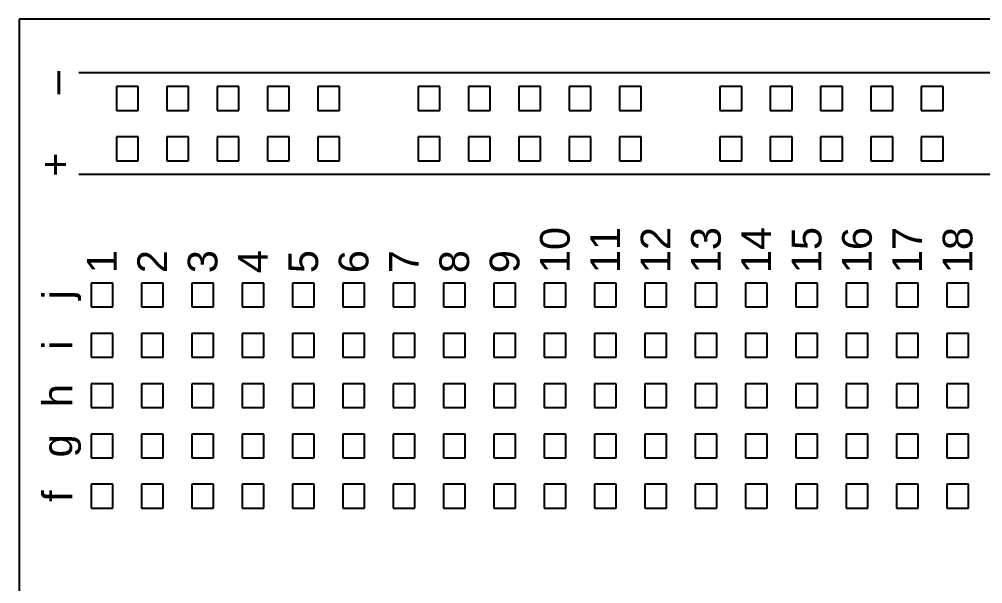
# Model space of a CAD drawing. Header units: millimetres. Extents: x -42 to 42, y 0 to 57.
# Drawn here: x -42 to 6.62, y 28.5 to 57 of the extents above; entities that cross this region are included whole.
import ezdxf
from ezdxf.enums import TextEntityAlignment as Align

# ---------------------------------------------------------------- set-up
doc = ezdxf.new("R2010")
doc.units = ezdxf.units.MM
doc.layers.get('0').update_dxf_attribs({"lineweight": 25})
doc.layers.add('ProtoboardLabels', color=178, linetype='Continuous', lineweight=25, true_color=0x000000)
doc.styles.add('textstyle16', font='')
doc.styles.add('textstyle17', font='')
doc.styles.add('textstyle18', font='')
doc.styles.add('textstyle19', font='')
doc.styles.add('textstyle20', font='')
doc.styles.add('textstyle56', font='')
doc.styles.add('textstyle63', font='')
doc.styles.add('textstyle65', font='')
doc.styles.add('textstyle66', font='')
doc.styles.add('textstyle67', font='')
doc.styles.add('textstyle68', font='')
doc.styles.add('textstyle69', font='')
doc.styles.add('textstyle70', font='')
doc.styles.add('textstyle71', font='')
doc.styles.add('textstyle72', font='')
doc.styles.add('textstyle73', font='')
doc.styles.add('textstyle74', font='')
doc.styles.add('textstyle75', font='')
doc.styles.add('textstyle76', font='')
doc.styles.add('textstyle77', font='')
doc.styles.add('textstyle78', font='')
doc.styles.add('textstyle79', font='')
doc.styles.add('textstyle80', font='')
doc.styles.add('textstyle82', font='')
doc.styles.add('textstyle84', font='')
doc.styles.get('textstyle16').set_extended_font_data('Liberation Sans')
doc.styles.get('textstyle17').set_extended_font_data('Liberation Sans')
doc.styles.get('textstyle18').set_extended_font_data('Liberation Sans')
doc.styles.get('textstyle19').set_extended_font_data('Liberation Sans')
doc.styles.get('textstyle20').set_extended_font_data('Liberation Sans')
doc.styles.get('textstyle56').set_extended_font_data('Liberation Sans')
doc.styles.get('textstyle63').set_extended_font_data('Liberation Sans')
doc.styles.get('textstyle65').set_extended_font_data('Liberation Sans')
doc.styles.get('textstyle66').set_extended_font_data('Liberation Sans')
doc.styles.get('textstyle67').set_extended_font_data('Liberation Sans')
doc.styles.get('textstyle68').set_extended_font_data('Liberation Sans')
doc.styles.get('textstyle69').set_extended_font_data('Liberation Sans')
doc.styles.get('textstyle70').set_extended_font_data('Liberation Sans')
doc.styles.get('textstyle71').set_extended_font_data('Liberation Sans')
doc.styles.get('textstyle72').set_extended_font_data('Liberation Sans')
doc.styles.get('textstyle73').set_extended_font_data('Liberation Sans')
doc.styles.get('textstyle74').set_extended_font_data('Liberation Sans')
doc.styles.get('textstyle75').set_extended_font_data('Liberation Sans')
doc.styles.get('textstyle76').set_extended_font_data('Liberation Sans')
doc.styles.get('textstyle77').set_extended_font_data('Liberation Sans')
doc.styles.get('textstyle78').set_extended_font_data('Liberation Sans')
doc.styles.get('textstyle79').set_extended_font_data('Liberation Sans')
doc.styles.get('textstyle80').set_extended_font_data('Liberation Sans')
doc.styles.get('textstyle82').set_extended_font_data('Liberation Sans')
doc.styles.get('textstyle84').set_extended_font_data('Liberation Sans')

msp = doc.modelspace()

# ---------------------------------------------------------------- linework, layer by layer
for p, q in [((40, 57), (-42, 57)), ((-42, 57), (-42, 2)), ((-36, 53.6), (-37.1, 53.6)), ((-37.1, 53.6), (-37.1, 52.4)), ((-36, 52.4), (-36, 53.6)), ((-33.46, 53.6), (-34.56, 53.6)), ((-34.56, 53.6), (-34.56, 52.4)), ((-33.46, 52.4), (-33.46, 53.6)), ((-30.92, 53.6), (-32.02, 53.6)), ((-32.02, 53.6), (-32.02, 52.4)), ((-30.92, 52.4), (-30.92, 53.6)), ((-28.38, 53.6), (-29.48, 53.6)), ((-29.48, 53.6), (-29.48, 52.4)), ((-28.38, 52.4), (-28.38, 53.6)), ((-25.84, 53.6), (-26.94, 53.6)), ((-26.94, 53.6), (-26.94, 52.4)), ((-25.84, 52.4), (-25.84, 53.6)), ((-20.77, 53.6), (-21.87, 53.6)), ((-21.87, 53.6), (-21.87, 52.4)), ((-20.77, 52.4), (-20.77, 53.6)), ((-18.23, 53.6), (-19.33, 53.6)), ((-19.33, 53.6), (-19.33, 52.4)), ((-18.23, 52.4), (-18.23, 53.6)), ((-15.69, 53.6), (-16.79, 53.6)), ((-16.79, 53.6), (-16.79, 52.4)), ((-15.69, 52.4), (-15.69, 53.6)), ((-13.15, 53.6), (-14.25, 53.6)), ((-14.25, 53.6), (-14.25, 52.4)), ((-13.15, 52.4), (-13.15, 53.6)), ((-10.61, 53.6), (-11.71, 53.6)), ((-11.71, 53.6), (-11.71, 52.4)), ((-10.61, 52.4), (-10.61, 53.6)), ((-5.54, 53.6), (-6.64, 53.6)), ((-6.64, 53.6), (-6.64, 52.4)), ((-5.54, 52.4), (-5.54, 53.6)), ((-3, 53.6), (-4.1, 53.6)), ((-4.1, 53.6), (-4.1, 52.4)), ((-3, 52.4), (-3, 53.6)), ((-0.46, 53.6), (-1.56, 53.6)), ((-1.56, 53.6), (-1.56, 52.4)), ((-0.46, 52.4), (-0.46, 53.6)), ((2.08, 53.6), (0.98, 53.6)), ((0.98, 53.6), (0.98, 52.4)), ((2.08, 52.4), (2.08, 53.6)), ((4.62, 53.6), (3.52, 53.6)), ((3.52, 53.6), (3.52, 52.4)), ((4.62, 52.4), (4.62, 53.6)), ((-37.1, 52.4), (-36, 52.4)), ((-34.56, 52.4), (-33.46, 52.4)), ((-32.02, 52.4), (-30.92, 52.4)), ((-29.48, 52.4), (-28.38, 52.4)), ((-26.94, 52.4), (-25.84, 52.4)), ((-21.87, 52.4), (-20.77, 52.4)), ((-19.33, 52.4), (-18.23, 52.4)), ((-16.79, 52.4), (-15.69, 52.4)), ((-14.25, 52.4), (-13.15, 52.4)), ((-11.71, 52.4), (-10.61, 52.4)), ((-6.64, 52.4), (-5.54, 52.4)), ((-4.1, 52.4), (-3, 52.4)), ((-1.56, 52.4), (-0.46, 52.4)), ((0.98, 52.4), (2.08, 52.4)), ((3.52, 52.4), (4.62, 52.4)), ((-36, 51.06), (-37.1, 51.06)), ((-37.1, 51.06), (-37.1, 49.86)), ((-36, 49.86), (-36, 51.06)), ((-33.46, 51.06), (-34.56, 51.06)), ((-34.56, 51.06), (-34.56, 49.86)), ((-33.46, 49.86), (-33.46, 51.06)), ((-30.92, 51.06), (-32.02, 51.06)), ((-32.02, 51.06), (-32.02, 49.86)), ((-30.92, 49.86), (-30.92, 51.06)), ((-28.38, 51.06), (-29.48, 51.06)), ((-29.48, 51.06), (-29.48, 49.86)), ((-28.38, 49.86), (-28.38, 51.06)), ((-25.84, 51.06), (-26.94, 51.06)), ((-26.94, 51.06), (-26.94, 49.86)), ((-25.84, 49.86), (-25.84, 51.06)), ((-20.77, 51.06), (-21.87, 51.06)), ((-21.87, 51.06), (-21.87, 49.86)), ((-20.77, 49.86), (-20.77, 51.06)), ((-18.23, 51.06), (-19.33, 51.06)), ((-19.33, 51.06), (-19.33, 49.86)), ((-18.23, 49.86), (-18.23, 51.06)), ((-15.69, 51.06), (-16.79, 51.06)), ((-16.79, 51.06), (-16.79, 49.86)), ((-15.69, 49.86), (-15.69, 51.06)), ((-13.15, 51.06), (-14.25, 51.06)), ((-14.25, 51.06), (-14.25, 49.86)), ((-13.15, 49.86), (-13.15, 51.06)), ((-10.61, 51.06), (-11.71, 51.06)), ((-11.71, 51.06), (-11.71, 49.86)), ((-10.61, 49.86), (-10.61, 51.06)), ((-5.54, 51.06), (-6.64, 51.06)), ((-6.64, 51.06), (-6.64, 49.86)), ((-5.54, 49.86), (-5.54, 51.06)), ((-3, 51.06), (-4.1, 51.06)), ((-4.1, 51.06), (-4.1, 49.86)), ((-3, 49.86), (-3, 51.06)), ((-0.46, 51.06), (-1.56, 51.06)), ((-1.56, 51.06), (-1.56, 49.86)), ((-0.46, 49.86), (-0.46, 51.06)), ((2.08, 51.06), (0.98, 51.06)), ((0.98, 51.06), (0.98, 49.86)), ((2.08, 49.86), (2.08, 51.06)), ((4.62, 51.06), (3.52, 51.06)), ((3.52, 51.06), (3.52, 49.86)), ((4.62, 49.86), (4.62, 51.06)), ((-37.1, 49.86), (-36, 49.86)), ((-34.56, 49.86), (-33.46, 49.86)), ((-32.02, 49.86), (-30.92, 49.86)), ((-29.48, 49.86), (-28.38, 49.86)), ((-26.94, 49.86), (-25.84, 49.86)), ((-21.87, 49.86), (-20.77, 49.86)), ((-19.33, 49.86), (-18.23, 49.86)), ((-16.79, 49.86), (-15.69, 49.86)), ((-14.25, 49.86), (-13.15, 49.86)), ((-11.71, 49.86), (-10.61, 49.86)), ((-6.64, 49.86), (-5.54, 49.86)), ((-4.1, 49.86), (-3, 49.86)), ((-1.56, 49.86), (-0.46, 49.86)), ((0.98, 49.86), (2.08, 49.86)), ((3.52, 49.86), (4.62, 49.86)), ((-37.28, 43.68), (-38.38, 43.68)), ((-38.38, 43.68), (-38.38, 42.48)), ((-37.28, 42.48), (-37.28, 43.68)), ((-34.74, 43.68), (-35.84, 43.68)), ((-35.84, 43.68), (-35.84, 42.48)), ((-34.74, 42.48), (-34.74, 43.68)), ((-32.2, 43.68), (-33.3, 43.68)), ((-33.3, 43.68), (-33.3, 42.48)), ((-32.2, 42.48), (-32.2, 43.68)), ((-29.66, 43.68), (-30.76, 43.68)), ((-30.76, 43.68), (-30.76, 42.48)), ((-29.66, 42.48), (-29.66, 43.68)), ((-27.12, 43.68), (-28.22, 43.68)), ((-28.22, 43.68), (-28.22, 42.48)), ((-27.12, 42.48), (-27.12, 43.68)), ((-24.58, 43.68), (-25.68, 43.68)), ((-25.68, 43.68), (-25.68, 42.48)), ((-24.58, 42.48), (-24.58, 43.68)), ((-22.04, 43.68), (-23.14, 43.68)), ((-23.14, 43.68), (-23.14, 42.48)), ((-22.04, 42.48), (-22.04, 43.68)), ((-19.5, 43.68), (-20.6, 43.68)), ((-20.6, 43.68), (-20.6, 42.48)), ((-19.5, 42.48), (-19.5, 43.68)), ((-16.96, 43.68), (-18.06, 43.68)), ((-18.06, 43.68), (-18.06, 42.48)), ((-16.96, 42.48), (-16.96, 43.68)), ((-14.42, 43.68), (-15.52, 43.68)), ((-15.52, 43.68), (-15.52, 42.48)), ((-14.42, 42.48), (-14.42, 43.68)), ((-11.88, 43.68), (-12.98, 43.68)), ((-12.98, 43.68), (-12.98, 42.48)), ((-11.88, 42.48), (-11.88, 43.68)), ((-9.34, 43.68), (-10.44, 43.68)), ((-10.44, 43.68), (-10.44, 42.48)), ((-9.34, 42.48), (-9.34, 43.68)), ((-6.8, 43.68), (-7.9, 43.68)), ((-7.9, 43.68), (-7.9, 42.48)), ((-6.8, 42.48), (-6.8, 43.68)), ((-4.26, 43.68), (-5.36, 43.68)), ((-5.36, 43.68), (-5.36, 42.48)), ((-4.26, 42.48), (-4.26, 43.68)), ((-1.72, 43.68), (-2.82, 43.68)), ((-2.82, 43.68), (-2.82, 42.48)), ((-1.72, 42.48), (-1.72, 43.68)), ((0.82, 43.68), (-0.28, 43.68)), ((-0.28, 43.68), (-0.28, 42.48)), ((0.82, 42.48), (0.82, 43.68)), ((3.36, 43.68), (2.26, 43.68)), ((2.26, 43.68), (2.26, 42.48)), ((3.36, 42.48), (3.36, 43.68)), ((5.9, 43.68), (4.8, 43.68)), ((4.8, 43.68), (4.8, 42.48)), ((5.9, 42.48), (5.9, 43.68)), ((-38.38, 42.48), (-37.28, 42.48)), ((-35.84, 42.48), (-34.74, 42.48)), ((-33.3, 42.48), (-32.2, 42.48)), ((-30.76, 42.48), (-29.66, 42.48)), ((-28.22, 42.48), (-27.12, 42.48)), ((-25.68, 42.48), (-24.58, 42.48)), ((-23.14, 42.48), (-22.04, 42.48)), ((-20.6, 42.48), (-19.5, 42.48)), ((-18.06, 42.48), (-16.96, 42.48)), ((-15.52, 42.48), (-14.42, 42.48)), ((-12.98, 42.48), (-11.88, 42.48)), ((-10.44, 42.48), (-9.34, 42.48)), ((-7.9, 42.48), (-6.8, 42.48)), ((-5.36, 42.48), (-4.26, 42.48)), ((-2.82, 42.48), (-1.72, 42.48)), ((-0.28, 42.48), (0.82, 42.48)), ((2.26, 42.48), (3.36, 42.48)), ((4.8, 42.48), (5.9, 42.48)), ((-37.28, 41.14), (-38.38, 41.14)), ((-38.38, 41.14), (-38.38, 39.94)), ((-37.28, 39.94), (-37.28, 41.14)), ((-34.74, 41.14), (-35.84, 41.14)), ((-35.84, 41.14), (-35.84, 39.94)), ((-34.74, 39.94), (-34.74, 41.14)), ((-32.2, 41.14), (-33.3, 41.14)), ((-33.3, 41.14), (-33.3, 39.94)), ((-32.2, 39.94), (-32.2, 41.14)), ((-29.66, 41.14), (-30.76, 41.14)), ((-30.76, 41.14), (-30.76, 39.94)), ((-29.66, 39.94), (-29.66, 41.14)), ((-27.12, 41.14), (-28.22, 41.14)), ((-28.22, 41.14), (-28.22, 39.94)), ((-27.12, 39.94), (-27.12, 41.14)), ((-24.58, 41.14), (-25.68, 41.14)), ((-25.68, 41.14), (-25.68, 39.94)), ((-24.58, 39.94), (-24.58, 41.14)), ((-22.04, 41.14), (-23.14, 41.14)), ((-23.14, 41.14), (-23.14, 39.94)), ((-22.04, 39.94), (-22.04, 41.14)), ((-19.5, 41.14), (-20.6, 41.14)), ((-20.6, 41.14), (-20.6, 39.94)), ((-19.5, 39.94), (-19.5, 41.14)), ((-16.96, 41.14), (-18.06, 41.14)), ((-18.06, 41.14), (-18.06, 39.94)), ((-16.96, 39.94), (-16.96, 41.14)), ((-14.42, 41.14), (-15.52, 41.14)), ((-15.52, 41.14), (-15.52, 39.94)), ((-14.42, 39.94), (-14.42, 41.14)), ((-11.88, 41.14), (-12.98, 41.14)), ((-12.98, 41.14), (-12.98, 39.94)), ((-11.88, 39.94), (-11.88, 41.14)), ((-9.34, 41.14), (-10.44, 41.14)), ((-10.44, 41.14), (-10.44, 39.94)), ((-9.34, 39.94), (-9.34, 41.14)), ((-6.8, 41.14), (-7.9, 41.14)), ((-7.9, 41.14), (-7.9, 39.94)), ((-6.8, 39.94), (-6.8, 41.14)), ((-4.26, 41.14), (-5.36, 41.14)), ((-5.36, 41.14), (-5.36, 39.94)), ((-4.26, 39.94), (-4.26, 41.14)), ((-1.72, 41.14), (-2.82, 41.14)), ((-2.82, 41.14), (-2.82, 39.94)), ((-1.72, 39.94), (-1.72, 41.14)), ((0.82, 41.14), (-0.28, 41.14)), ((-0.28, 41.14), (-0.28, 39.94)), ((0.82, 39.94), (0.82, 41.14)), ((3.36, 41.14), (2.26, 41.14)), ((2.26, 41.14), (2.26, 39.94)), ((3.36, 39.94), (3.36, 41.14)), ((5.9, 41.14), (4.8, 41.14)), ((4.8, 41.14), (4.8, 39.94)), ((5.9, 39.94), (5.9, 41.14)), ((-38.38, 39.94), (-37.28, 39.94)), ((-35.84, 39.94), (-34.74, 39.94)), ((-33.3, 39.94), (-32.2, 39.94)), ((-30.76, 39.94), (-29.66, 39.94)), ((-28.22, 39.94), (-27.12, 39.94)), ((-25.68, 39.94), (-24.58, 39.94)), ((-23.14, 39.94), (-22.04, 39.94)), ((-20.6, 39.94), (-19.5, 39.94)), ((-18.06, 39.94), (-16.96, 39.94)), ((-15.52, 39.94), (-14.42, 39.94)), ((-12.98, 39.94), (-11.88, 39.94)), ((-10.44, 39.94), (-9.34, 39.94)), ((-7.9, 39.94), (-6.8, 39.94)), ((-5.36, 39.94), (-4.26, 39.94)), ((-2.82, 39.94), (-1.72, 39.94)), ((-0.28, 39.94), (0.82, 39.94)), ((2.26, 39.94), (3.36, 39.94)), ((4.8, 39.94), (5.9, 39.94)), ((-37.28, 38.6), (-38.38, 38.6)), ((-38.38, 38.6), (-38.38, 37.4)), ((-37.28, 37.4), (-37.28, 38.6)), ((-34.74, 38.6), (-35.84, 38.6)), ((-35.84, 38.6), (-35.84, 37.4)), ((-34.74, 37.4), (-34.74, 38.6)), ((-32.2, 38.6), (-33.3, 38.6)), ((-33.3, 38.6), (-33.3, 37.4)), ((-32.2, 37.4), (-32.2, 38.6)), ((-29.66, 38.6), (-30.76, 38.6)), ((-30.76, 38.6), (-30.76, 37.4)), ((-29.66, 37.4), (-29.66, 38.6)), ((-27.12, 38.6), (-28.22, 38.6)), ((-28.22, 38.6), (-28.22, 37.4)), ((-27.12, 37.4), (-27.12, 38.6)), ((-24.58, 38.6), (-25.68, 38.6)), ((-25.68, 38.6), (-25.68, 37.4)), ((-24.58, 37.4), (-24.58, 38.6)), ((-22.04, 38.6), (-23.14, 38.6)), ((-23.14, 38.6), (-23.14, 37.4)), ((-22.04, 37.4), (-22.04, 38.6)), ((-19.5, 38.6), (-20.6, 38.6)), ((-20.6, 38.6), (-20.6, 37.4)), ((-19.5, 37.4), (-19.5, 38.6)), ((-16.96, 38.6), (-18.06, 38.6)), ((-18.06, 38.6), (-18.06, 37.4)), ((-16.96, 37.4), (-16.96, 38.6)), ((-14.42, 38.6), (-15.52, 38.6)), ((-15.52, 38.6), (-15.52, 37.4)), ((-14.42, 37.4), (-14.42, 38.6)), ((-11.88, 38.6), (-12.98, 38.6)), ((-12.98, 38.6), (-12.98, 37.4)), ((-11.88, 37.4), (-11.88, 38.6)), ((-9.34, 38.6), (-10.44, 38.6)), ((-10.44, 38.6), (-10.44, 37.4)), ((-9.34, 37.4), (-9.34, 38.6)), ((-6.8, 38.6), (-7.9, 38.6)), ((-7.9, 38.6), (-7.9, 37.4)), ((-6.8, 37.4), (-6.8, 38.6)), ((-4.26, 38.6), (-5.36, 38.6)), ((-5.36, 38.6), (-5.36, 37.4)), ((-4.26, 37.4), (-4.26, 38.6)), ((-1.72, 38.6), (-2.82, 38.6)), ((-2.82, 38.6), (-2.82, 37.4)), ((-1.72, 37.4), (-1.72, 38.6)), ((0.82, 38.6), (-0.28, 38.6)), ((-0.28, 38.6), (-0.28, 37.4)), ((0.82, 37.4), (0.82, 38.6)), ((3.36, 38.6), (2.26, 38.6)), ((2.26, 38.6), (2.26, 37.4)), ((3.36, 37.4), (3.36, 38.6)), ((5.9, 38.6), (4.8, 38.6)), ((4.8, 38.6), (4.8, 37.4)), ((5.9, 37.4), (5.9, 38.6)), ((-38.38, 37.4), (-37.28, 37.4)), ((-35.84, 37.4), (-34.74, 37.4)), ((-33.3, 37.4), (-32.2, 37.4)), ((-30.76, 37.4), (-29.66, 37.4)), ((-28.22, 37.4), (-27.12, 37.4)), ((-25.68, 37.4), (-24.58, 37.4)), ((-23.14, 37.4), (-22.04, 37.4)), ((-20.6, 37.4), (-19.5, 37.4)), ((-18.06, 37.4), (-16.96, 37.4)), ((-15.52, 37.4), (-14.42, 37.4)), ((-12.98, 37.4), (-11.88, 37.4)), ((-10.44, 37.4), (-9.34, 37.4)), ((-7.9, 37.4), (-6.8, 37.4)), ((-5.36, 37.4), (-4.26, 37.4)), ((-2.82, 37.4), (-1.72, 37.4)), ((-0.28, 37.4), (0.82, 37.4)), ((2.26, 37.4), (3.36, 37.4)), ((4.8, 37.4), (5.9, 37.4)), ((-37.28, 36.06), (-38.38, 36.06)), ((-38.38, 36.06), (-38.38, 34.86)), ((-37.28, 34.86), (-37.28, 36.06)), ((-34.74, 36.06), (-35.84, 36.06)), ((-35.84, 36.06), (-35.84, 34.86)), ((-34.74, 34.86), (-34.74, 36.06)), ((-32.2, 36.06), (-33.3, 36.06)), ((-33.3, 36.06), (-33.3, 34.86)), ((-32.2, 34.86), (-32.2, 36.06)), ((-29.66, 36.06), (-30.76, 36.06)), ((-30.76, 36.06), (-30.76, 34.86)), ((-29.66, 34.86), (-29.66, 36.06)), ((-27.12, 36.06), (-28.22, 36.06)), ((-28.22, 36.06), (-28.22, 34.86)), ((-27.12, 34.86), (-27.12, 36.06)), ((-24.58, 36.06), (-25.68, 36.06)), ((-25.68, 36.06), (-25.68, 34.86)), ((-24.58, 34.86), (-24.58, 36.06)), ((-22.04, 36.06), (-23.14, 36.06)), ((-23.14, 36.06), (-23.14, 34.86)), ((-22.04, 34.86), (-22.04, 36.06)), ((-19.5, 36.06), (-20.6, 36.06)), ((-20.6, 36.06), (-20.6, 34.86)), ((-19.5, 34.86), (-19.5, 36.06)), ((-16.96, 36.06), (-18.06, 36.06)), ((-18.06, 36.06), (-18.06, 34.86)), ((-16.96, 34.86), (-16.96, 36.06)), ((-14.42, 36.06), (-15.52, 36.06)), ((-15.52, 36.06), (-15.52, 34.86)), ((-14.42, 34.86), (-14.42, 36.06)), ((-11.88, 36.06), (-12.98, 36.06)), ((-12.98, 36.06), (-12.98, 34.86)), ((-11.88, 34.86), (-11.88, 36.06)), ((-9.34, 36.06), (-10.44, 36.06)), ((-10.44, 36.06), (-10.44, 34.86)), ((-9.34, 34.86), (-9.34, 36.06)), ((-6.8, 36.06), (-7.9, 36.06)), ((-7.9, 36.06), (-7.9, 34.86)), ((-6.8, 34.86), (-6.8, 36.06)), ((-4.26, 36.06), (-5.36, 36.06)), ((-5.36, 36.06), (-5.36, 34.86)), ((-4.26, 34.86), (-4.26, 36.06)), ((-1.72, 36.06), (-2.82, 36.06)), ((-2.82, 36.06), (-2.82, 34.86)), ((-1.72, 34.86), (-1.72, 36.06)), ((0.82, 36.06), (-0.28, 36.06)), ((-0.28, 36.06), (-0.28, 34.86)), ((0.82, 34.86), (0.82, 36.06)), ((3.36, 36.06), (2.26, 36.06)), ((2.26, 36.06), (2.26, 34.86)), ((3.36, 34.86), (3.36, 36.06)), ((5.9, 36.06), (4.8, 36.06)), ((4.8, 36.06), (4.8, 34.86)), ((5.9, 34.86), (5.9, 36.06)), ((-38.38, 34.86), (-37.28, 34.86)), ((-35.84, 34.86), (-34.74, 34.86)), ((-33.3, 34.86), (-32.2, 34.86)), ((-30.76, 34.86), (-29.66, 34.86)), ((-28.22, 34.86), (-27.12, 34.86)), ((-25.68, 34.86), (-24.58, 34.86)), ((-23.14, 34.86), (-22.04, 34.86)), ((-20.6, 34.86), (-19.5, 34.86)), ((-18.06, 34.86), (-16.96, 34.86)), ((-15.52, 34.86), (-14.42, 34.86)), ((-12.98, 34.86), (-11.88, 34.86)), ((-10.44, 34.86), (-9.34, 34.86)), ((-7.9, 34.86), (-6.8, 34.86)), ((-5.36, 34.86), (-4.26, 34.86)), ((-2.82, 34.86), (-1.72, 34.86)), ((-0.28, 34.86), (0.82, 34.86)), ((2.26, 34.86), (3.36, 34.86)), ((4.8, 34.86), (5.9, 34.86)), ((-37.28, 33.52), (-38.38, 33.52)), ((-38.38, 33.52), (-38.38, 32.32)), ((-37.28, 32.32), (-37.28, 33.52)), ((-34.74, 33.52), (-35.84, 33.52)), ((-35.84, 33.52), (-35.84, 32.32)), ((-34.74, 32.32), (-34.74, 33.52)), ((-32.2, 33.52), (-33.3, 33.52)), ((-33.3, 33.52), (-33.3, 32.32)), ((-32.2, 32.32), (-32.2, 33.52)), ((-29.66, 33.52), (-30.76, 33.52)), ((-30.76, 33.52), (-30.76, 32.32)), ((-29.66, 32.32), (-29.66, 33.52)), ((-27.12, 33.52), (-28.22, 33.52)), ((-28.22, 33.52), (-28.22, 32.32)), ((-27.12, 32.32), (-27.12, 33.52)), ((-24.58, 33.52), (-25.68, 33.52)), ((-25.68, 33.52), (-25.68, 32.32)), ((-24.58, 32.32), (-24.58, 33.52)), ((-22.04, 33.52), (-23.14, 33.52)), ((-23.14, 33.52), (-23.14, 32.32)), ((-22.04, 32.32), (-22.04, 33.52)), ((-19.5, 33.52), (-20.6, 33.52)), ((-20.6, 33.52), (-20.6, 32.32)), ((-19.5, 32.32), (-19.5, 33.52)), ((-16.96, 33.52), (-18.06, 33.52)), ((-18.06, 33.52), (-18.06, 32.32)), ((-16.96, 32.32), (-16.96, 33.52)), ((-14.42, 33.52), (-15.52, 33.52)), ((-15.52, 33.52), (-15.52, 32.32)), ((-14.42, 32.32), (-14.42, 33.52)), ((-11.88, 33.52), (-12.98, 33.52)), ((-12.98, 33.52), (-12.98, 32.32)), ((-11.88, 32.32), (-11.88, 33.52)), ((-9.34, 33.52), (-10.44, 33.52)), ((-10.44, 33.52), (-10.44, 32.32)), ((-9.34, 32.32), (-9.34, 33.52)), ((-6.8, 33.52), (-7.9, 33.52)), ((-7.9, 33.52), (-7.9, 32.32)), ((-6.8, 32.32), (-6.8, 33.52)), ((-4.26, 33.52), (-5.36, 33.52)), ((-5.36, 33.52), (-5.36, 32.32)), ((-4.26, 32.32), (-4.26, 33.52)), ((-1.72, 33.52), (-2.82, 33.52)), ((-2.82, 33.52), (-2.82, 32.32)), ((-1.72, 32.32), (-1.72, 33.52)), ((0.82, 33.52), (-0.28, 33.52)), ((-0.28, 33.52), (-0.28, 32.32)), ((0.82, 32.32), (0.82, 33.52)), ((3.36, 33.52), (2.26, 33.52)), ((2.26, 33.52), (2.26, 32.32)), ((3.36, 32.32), (3.36, 33.52)), ((5.9, 33.52), (4.8, 33.52)), ((4.8, 33.52), (4.8, 32.32)), ((5.9, 32.32), (5.9, 33.52)), ((-38.38, 32.32), (-37.28, 32.32)), ((-35.84, 32.32), (-34.74, 32.32)), ((-33.3, 32.32), (-32.2, 32.32)), ((-30.76, 32.32), (-29.66, 32.32)), ((-28.22, 32.32), (-27.12, 32.32)), ((-25.68, 32.32), (-24.58, 32.32)), ((-23.14, 32.32), (-22.04, 32.32)), ((-20.6, 32.32), (-19.5, 32.32)), ((-18.06, 32.32), (-16.96, 32.32)), ((-15.52, 32.32), (-14.42, 32.32)), ((-12.98, 32.32), (-11.88, 32.32)), ((-10.44, 32.32), (-9.34, 32.32)), ((-7.9, 32.32), (-6.8, 32.32)), ((-5.36, 32.32), (-4.26, 32.32)), ((-2.82, 32.32), (-1.72, 32.32)), ((-0.28, 32.32), (0.82, 32.32)), ((2.26, 32.32), (3.36, 32.32)), ((4.8, 32.32), (5.9, 32.32))]:
    msp.add_line(p, q)
at = {"layer": 'ProtoboardLabels', "color": 5, "true_color": 0x0000ff}
msp.add_line((35.08, 54.3), (-39, 54.3), dxfattribs=at)
at = {"layer": 'ProtoboardLabels', "color": 16, "true_color": 0x800000}
msp.add_line((35.08, 49.16), (-39, 49.16), dxfattribs=at)

# ---------------------------------------------------------------- texts
at = {"layer": 'ProtoboardLabels', "color": 5, "true_color": 0x0000ff, "style": 'textstyle84'}
msp.add_text('–', height=1.5, rotation=90, dxfattribs=at).set_placement((-39, 53.8), align=Align.BOTTOM_CENTER)
at = {"layer": 'ProtoboardLabels', "color": 16, "true_color": 0x800000, "style": 'textstyle82'}
msp.add_text('+', height=1.5, rotation=90, dxfattribs=at).set_placement((-39, 49.66), align=Align.BOTTOM_CENTER)
at = {"layer": 'ProtoboardLabels'}
for s, style, p in [('10', 'textstyle78', (-14.97, 44.18)), ('11', 'textstyle77', (-12.43, 44.18)), ('12', 'textstyle80', (-9.89, 44.18)), ('13', 'textstyle79', (-7.35, 44.18)), ('14', 'textstyle74', (-4.81, 44.18)), ('15', 'textstyle73', (-2.27, 44.18)), ('16', 'textstyle76', (0.27, 44.18)), ('17', 'textstyle75', (2.81, 44.18)), ('18', 'textstyle56', (5.35, 44.18)), ('1', 'textstyle63', (-37.83, 44.18)), ('2', 'textstyle70', (-35.29, 44.18)), ('3', 'textstyle69', (-32.75, 44.18)), ('4', 'textstyle72', (-30.21, 44.18)), ('5', 'textstyle71', (-27.67, 44.18)), ('6', 'textstyle66', (-25.13, 44.18)), ('7', 'textstyle65', (-22.59, 44.18)), ('8', 'textstyle68', (-20.05, 44.18)), ('9', 'textstyle67', (-17.51, 44.18))]:
    msp.add_text(s, height=1.5, rotation=90, dxfattribs=dict(at, style=style)).set_placement(p, align=Align.MIDDLE_LEFT)
for s, style, p in [('j', 'textstyle20', (-38.88, 43.08)), ('i', 'textstyle19', (-38.88, 40.54)), ('h', 'textstyle18', (-38.88, 38)), ('g', 'textstyle17', (-38.88, 35.46)), ('f', 'textstyle16', (-38.88, 32.92))]:
    msp.add_text(s, height=1.5, rotation=90, dxfattribs=dict(at, style=style)).set_placement(p, align=Align.BOTTOM_CENTER)

doc.saveas('drawing.dxf')
